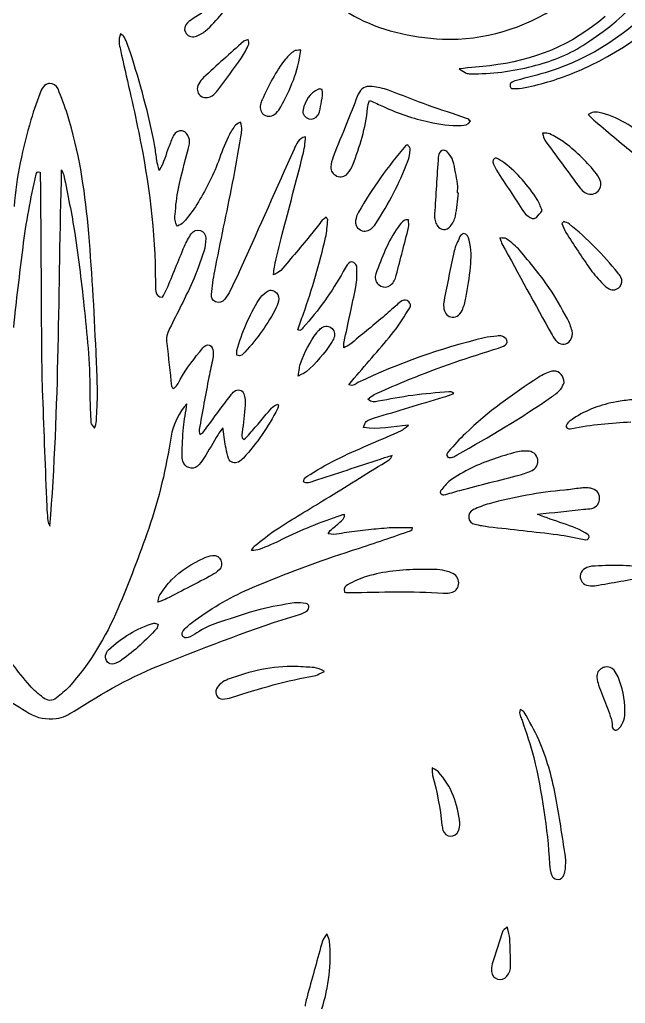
# Model space of a CAD drawing. Extents: x 405 to 699, y 164 to 435.
# Drawn here: x 548.9 to 616.4, y 226.4 to 336.1 of the extents above; entities that cross this region are included whole.
import ezdxf

# ---------------------------------------------------------------- set-up
doc = ezdxf.new("R2010")
doc.units = 0
doc.layers.add('F.Silk', color=7, linetype='CONTINUOUS')

msp = doc.modelspace()

# ---------------------------------------------------------------- linework, layer by layer
at = {"layer": 'F.Silk', "color": 7}
for points in [[(560.12691, 334.550091)], [(580.23633, 332.735098)], [(552.18747, 329.004201)], [(582.21387, 328.378431)], [(587.87109, 328.683291)], [(613.13379, 325.817871)], [(607.20996, 323.455071)], [(592.17627, 322.169001)], [(596.181157, 321.552283)], [(592.256805, 313.810528)], [(609.568358, 313.608291)], [(598.340355, 312.291396)], [(602.441895, 311.783098)], [(576.82323, 305.941266)], [(583.010745, 301.926141)], [(611.988285, 283.908373)], [(570.375, 276.370896)], [(593.46387, 274.825393)], [(615.791018, 275.267871)], [(563.843265, 268.822498)], [(579.66504, 264.000073)], [(614.201662, 263.938453)], [(604.702162, 259.196736)], [(594.881858, 252.685513)], [(603.268103, 234.955026)], [(583.132327, 234.199168)]]:
    msp.add_lwpolyline(points, close=True, dxfattribs=at)
for points in [[(574.343265, 333.903981), (574.343265, 333.904086)], [(601.921875, 320.676463), (601.921875, 320.676313)], [(603.20946, 300.392826), (603.20796, 300.392826)], [(608.47998, 296.943951), (608.47998, 296.944078)], [(604.982115, 288.002608), (604.981935, 288.002593)], [(606.691552, 286.887846), (606.693052, 286.887846)]]:
    msp.add_lwpolyline(points, dxfattribs=at)
for points in [[(610.590817, 330.150741), (621.507052, 334.615333), (627.576645, 342.866698), (629.441895, 354.364611)], [(578.739293, 343.545336), (582.781035, 337.276671), (588.743385, 334.277856), (596.05521, 333.962323)], [(611.689462, 333.235941), (615.8793, 335.902341), (619.369822, 339.286273), (621.921397, 343.568953)], [(572.381835, 339.704908), (571.015635, 338.160553), (569.508877, 337.055526), (567.930172, 336.041338)], [(569.581057, 334.847488), (570.925792, 336.011398), (571.94334, 337.460706), (573.082035, 338.849443)], [(620.19141, 338.309961), (616.804875, 334.578921), (612.747555, 331.859218), (607.927733, 330.330958)], [(596.05521, 333.962323), (600.728543, 333.760566), (605.041703, 335.146161), (608.986853, 337.653733)], [(567.593265, 335.773273), (567.277762, 335.464723), (567.18654, 335.047048), (567.354495, 334.728838)], [(567.930172, 336.041338), (567.809977, 335.964598), (567.695752, 335.873608), (567.593265, 335.773273)], [(614.197275, 336.484971), (610.50057, 333.241708), (606.151065, 331.550203), (601.318365, 330.983016)], [(560.126955, 334.550083), (559.837725, 333.857323), (559.986487, 333.305428), (560.109405, 332.752716)], [(560.564895, 334.138468), (560.50317, 334.278531), (560.328675, 334.366026), (560.12691, 334.550091)], [(567.354495, 334.728838), (567.554655, 334.349998), (568.032277, 334.094938), (568.454587, 334.242508)], [(568.454587, 334.242508), (568.853287, 334.382571), (569.265525, 334.573821), (569.581057, 334.847488)], [(561.205035, 332.525676), (561.029565, 333.077841), (560.80155, 333.612598), (560.564895, 334.138468)], [(573.864255, 333.712191), (572.358525, 332.366368), (570.856425, 331.016481), (569.365725, 329.654571)], [(574.343265, 333.904086), (574.11573, 333.816088), (573.960255, 333.798088), (573.864255, 333.712191)], [(574.428225, 333.373708), (574.484625, 333.493903), (574.381875, 333.689871), (574.343265, 333.903981)], [(560.109405, 332.752716), (560.793577, 329.675796), (561.520335, 326.616298), (562.1514, 323.538853)], [(563.948685, 321.986121), (563.290792, 325.563156), (562.292205, 329.053813), (561.205035, 332.525676)], [(573.606442, 331.854666), (573.934845, 332.323663), (574.18299, 332.853193), (574.428225, 333.373708)], [(578.00244, 326.395251), (579.035422, 328.319533), (579.953535, 330.288156), (580.23633, 332.735098)], [(579.458497, 332.610583), (579.113985, 332.353551), (578.789835, 332.049081), (578.520997, 331.712631)], [(580.23633, 332.735098), (579.878947, 332.685223), (579.611422, 332.724373), (579.458497, 332.610583)], [(606.068857, 330.934671), (608.050552, 331.443921), (609.961582, 332.136433), (611.689462, 333.235941)], [(570.966795, 328.248216), (571.85865, 329.441638), (572.751082, 330.634956), (573.606442, 331.854666)], [(578.520997, 331.712631), (577.426312, 330.341061), (576.648037, 328.780978), (575.91504, 327.197983)], [(601.318365, 330.983016), (600.268755, 330.860136), (599.214607, 330.770248), (597.90528, 330.638773)], [(597.90528, 330.638773), (598.733812, 330.094438), (598.735567, 330.102223), (599.172367, 330.090921)], [(599.172367, 330.090921), (601.513057, 330.034071), (603.804907, 330.352453), (606.068857, 330.934671)], [(607.927733, 330.330958), (606.731093, 329.951038), (605.502052, 329.670928), (604.291995, 329.333398)], [(604.89111, 328.480821), (606.844365, 328.848943), (608.749177, 329.397343), (610.590817, 330.150741)], [(569.365725, 329.654571), (569.156985, 329.463546), (568.98483, 329.216938), (568.844235, 328.969026)], [(603.651855, 329.046291), (603.573053, 328.989441), (603.57171, 328.788111), (603.583005, 328.656643)], [(604.291995, 329.333398), (604.06716, 329.270623), (603.838598, 329.179371), (603.651855, 329.046291)], [(551.280765, 328.239546), (550.867043, 327.155601), (550.439055, 326.071371), (550.123537, 324.956833)], [(551.815433, 328.887013), (551.586833, 328.748563), (551.376765, 328.490691), (551.280765, 328.239546)], [(552.1875, 329.004201), (552.058402, 328.994676), (551.931338, 328.957026), (551.815433, 328.887013)], [(553.145475, 328.396288), (552.978458, 328.802758), (552.574763, 329.032671), (552.18747, 329.004201)], [(554.197238, 325.538376), (553.894583, 326.506416), (553.531298, 327.457761), (553.145475, 328.396288)], [(568.844235, 328.969026), (568.57647, 328.496803), (568.661647, 327.942328), (569.008297, 327.647736)], [(570.351562, 327.643236), (570.581235, 327.811738), (570.796695, 328.020156), (570.966795, 328.248216)], [(582.21387, 328.378438), (581.18841, 327.941638), (580.725803, 327.064558), (580.479495, 326.055193)], [(582.63135, 328.325706), (582.397928, 328.357881), (582.287865, 328.410141), (582.21387, 328.378431)], [(582.32373, 325.835473), (582.468608, 326.631801), (582.708045, 327.419376), (582.63135, 328.325706)], [(587.87109, 328.683268), (587.193728, 328.657693), (586.812593, 328.289196), (586.53369, 327.567058)], [(588.180173, 328.673016), (588.070778, 328.683366), (587.967863, 328.686891), (587.87109, 328.683291)], [(590.005373, 328.243813), (589.41939, 328.453093), (588.797805, 328.615018), (588.180173, 328.673016)], [(594.48633, 326.556313), (592.98543, 327.097753), (591.507878, 327.707203), (590.005373, 328.243813)], [(603.583005, 328.656643), (603.589005, 328.583143), (603.69123, 328.459423), (603.752933, 328.457421)], [(603.752933, 328.457421), (604.132313, 328.446696), (604.522462, 328.411671), (604.89111, 328.480821)], [(569.008297, 327.647736), (569.350117, 327.357658), (569.936235, 327.337483), (570.351562, 327.643236)], [(575.91504, 327.197983), (575.83455, 327.023586), (575.771632, 326.837406), (575.731935, 326.650131)], [(586.53369, 327.567058), (586.151625, 326.575941), (585.759143, 325.588491), (585.364748, 324.602211)], [(587.673338, 326.238448), (587.693738, 326.501383), (587.805855, 326.758108), (587.901855, 327.114418)], [(587.901855, 327.114418), (588.491595, 326.852563), (588.977303, 326.649861), (589.451663, 326.424478)], [(575.731935, 326.650131), (575.627295, 326.159136), (575.79381, 325.719171), (576.147952, 325.500231)], [(577.476562, 325.706773), (577.678875, 325.910151), (577.867222, 326.143581), (578.00244, 326.395251)], [(580.479495, 326.055193), (580.37271, 325.617868), (580.705568, 325.180626), (581.128418, 325.062036)], [(582.12891, 325.453146), (582.208328, 325.571736), (582.299033, 325.700781), (582.32373, 325.835473)], [(586.04736, 319.935223), (586.80183, 321.980241), (587.501633, 324.040498), (587.673338, 326.238448)], [(589.451663, 326.424478), (591.077048, 325.653381), (592.777028, 325.096881), (594.531735, 324.722331)], [(598.737308, 325.106121), (597.322268, 325.596583), (595.89492, 326.048683), (594.48633, 326.556313)], [(613.13379, 325.817893), (612.877958, 325.813393), (612.597338, 325.741063), (612.278318, 325.539568)], [(613.844235, 325.699221), (613.621275, 325.761471), (613.389615, 325.822633), (613.13379, 325.817871)], [(550.123537, 324.956833), (549.227393, 321.786013), (548.474917, 318.587578), (548.238285, 315.281541)], [(556.495575, 313.141408), (556.115655, 317.351631), (555.459878, 321.499326), (554.197238, 325.538376)], [(573.487747, 324.696081), (573.207637, 324.502903), (572.970487, 324.424438), (572.847615, 324.258096)], [(573.540472, 323.039346), (573.619875, 323.538928), (573.74211, 324.055903), (573.487747, 324.696081)], [(576.147952, 325.500231), (576.54504, 325.255003), (577.097182, 325.324716), (577.476562, 325.706773)], [(581.128418, 325.062036), (581.498678, 324.958461), (581.90139, 325.111311), (582.12891, 325.453146)], [(594.531735, 324.722331), (595.713345, 324.469581), (596.90553, 324.242023), (598.127933, 324.326826)], [(598.127933, 324.326826), (598.507853, 324.353076), (598.907775, 324.343551), (599.178225, 324.802896)], [(599.178225, 324.802896), (599.03334, 324.904858), (598.900433, 325.049218), (598.737308, 325.106121)], [(612.278318, 325.539568), (612.634088, 325.204723), (612.862155, 324.968233), (613.113285, 324.757348)], [(613.113285, 324.757348), (614.66301, 323.453383), (616.216778, 322.154383), (617.772953, 320.857933)], [(619.220213, 322.425291), (617.696782, 323.948721), (615.939697, 325.114311), (613.844235, 325.699221)], [(566.991165, 323.721966), (566.552752, 323.792241), (566.228925, 323.564391), (566.044875, 323.204871)], [(567.75435, 322.933881), (567.622882, 323.310576), (567.438165, 323.651661), (566.991165, 323.721966)], [(572.847615, 324.258096), (572.575552, 323.863686), (572.312227, 323.442598), (572.119582, 323.004193)], [(585.364748, 324.602211), (584.861408, 323.344393), (584.339873, 322.093423), (583.851563, 320.830243)], [(562.1514, 323.538853), (563.291145, 318.024118), (564.001695, 312.456201), (564.010282, 306.819126)], [(566.044875, 323.204871), (565.825935, 322.775046), (565.667902, 322.310076), (565.483845, 321.863076)], [(567.666457, 321.653601), (567.780217, 322.083433), (567.912082, 322.495468), (567.75435, 322.933881)], [(572.119582, 323.004193), (571.733752, 322.118788), (571.35678, 321.224046), (571.032667, 320.311806)], [(572.61909, 317.891886), (572.96091, 319.601526), (573.251242, 321.320586), (573.540472, 323.039346)], [(580.746037, 323.048136), (579.913762, 322.872666), (579.730582, 322.232143), (579.484807, 321.679971)], [(580.466257, 321.048621), (580.624012, 321.679671), (580.746045, 322.338208), (580.746037, 323.048136)], [(607.998045, 323.386221), (607.813455, 323.478621), (607.559288, 323.430396), (607.20996, 323.455071)], [(607.20996, 323.455101), (607.316198, 323.107911), (607.330088, 322.856698), (607.454588, 322.686058)], [(607.454588, 322.686058), (608.755328, 320.898073), (610.07043, 319.119651), (611.392088, 317.346703)], [(609.490725, 322.517571), (609.019583, 322.846521), (608.512118, 323.129721), (607.998045, 323.386221)], [(613.045898, 319.157218), (611.991458, 320.413416), (610.84029, 321.575286), (609.490725, 322.517571)], [(564.177202, 320.408488), (564.0897, 320.934898), (564.044737, 321.468831), (563.948685, 321.986121)], [(565.483845, 321.863076), (565.16778, 321.065143), (564.991913, 320.206776), (564.43062, 319.312783)], [(566.570752, 317.286906), (566.886277, 318.759898), (567.289762, 320.206911), (567.666457, 321.653601)], [(579.484807, 321.679971), (577.538527, 317.348998), (575.61, 313.009191), (573.672307, 308.686806)], [(591.95508, 322.084041), (589.948695, 319.785216), (588.214575, 317.290236), (586.666995, 314.664606)], [(592.17627, 322.169001), (592.04262, 322.119576), (591.98298, 322.116276), (591.95508, 322.084041)], [(592.170412, 320.343808), (592.317982, 320.746798), (592.410262, 321.182293), (592.447267, 321.609433)], [(592.447267, 321.609433), (592.462792, 321.789733), (592.269067, 321.988701), (592.17627, 322.169001)], [(596.18115, 321.552306), (595.928933, 321.559806), (595.690845, 321.385821), (595.615725, 321.080623)], [(596.61768, 321.331093), (596.488695, 321.477988), (596.332492, 321.547821), (596.181157, 321.552283)], [(564.43062, 319.312783), (564.31686, 319.786071), (564.229792, 320.092963), (564.177202, 320.408488)], [(571.032667, 320.311806), (570.418792, 318.619881), (569.559405, 317.050408), (568.639117, 315.507118)], [(578.169382, 312.193641), (578.9319, 315.148213), (579.712312, 318.094056), (580.466257, 321.048621)], [(583.851563, 320.830243), (583.714193, 320.474473), (583.603628, 320.088328), (583.586423, 319.711101)], [(588.610838, 313.391661), (590.001202, 315.604101), (591.268912, 317.881836), (592.170412, 320.343808)], [(595.56885, 320.794978), (595.428255, 318.673228), (595.2867, 316.551058), (595.155765, 314.428768)], [(595.615725, 321.080623), (595.59315, 320.987256), (595.57485, 320.890483), (595.56885, 320.794978)], [(597.212407, 320.359903), (597.11904, 320.713528), (596.866133, 321.047758), (596.61768, 321.331093)], [(597.716317, 317.811073), (597.577335, 318.665893), (597.433492, 319.523863), (597.212407, 320.359903)], [(601.801755, 320.619163), (601.723935, 320.516128), (601.6299, 320.350183), (601.6626, 320.251483)], [(601.921875, 320.676313), (601.8708, 320.666338), (601.822155, 320.646313), (601.801755, 320.619163)], [(602.059567, 320.668963), (602.027392, 320.685613), (601.972987, 320.686288), (601.921875, 320.676463)], [(602.929688, 320.159203), (602.662995, 320.361501), (602.357917, 320.514426), (602.059567, 320.668963)], [(550.724055, 318.873336), (550.765905, 319.048761), (550.811768, 319.259136), (551.144468, 319.112106)], [(552.248993, 279.656541), (553.31952, 292.888243), (553.191173, 306.106813), (553.55124, 319.372851)], [(553.55124, 319.372851), (553.638713, 319.157668), (553.76409, 318.949161), (553.80759, 318.725391)], [(583.586423, 319.711101), (583.565498, 319.245861), (583.81527, 318.883573), (584.261715, 318.687178)], [(585.449708, 318.952311), (585.694935, 319.242081), (585.916965, 319.580526), (586.04736, 319.935223)], [(601.6626, 320.251483), (601.768845, 319.933273), (601.894845, 319.610751), (602.075685, 319.330101)], [(602.075685, 319.330101), (603.06894, 317.785738), (604.07721, 316.251178), (605.090333, 314.720233)], [(606.603518, 316.084003), (605.590935, 317.629438), (604.413405, 319.037151), (602.929688, 320.159203)], [(549.24456, 310.733203), (549.5853, 313.473133), (550.08924, 316.185996), (550.724055, 318.873336)], [(551.144468, 319.112106), (551.161643, 318.317391), (551.190743, 317.496553), (551.195768, 316.676076)], [(553.80759, 318.725391), (554.222385, 316.587538), (554.690258, 314.458243), (555.011685, 312.306441)], [(584.261715, 318.687178), (584.6556, 318.513853), (585.139545, 318.585816), (585.449708, 318.952311)], [(613.633298, 318.175776), (613.48842, 318.525103), (613.28844, 318.868521), (613.045898, 319.157218)], [(613.271483, 316.879386), (613.646025, 317.174526), (613.827023, 317.709463), (613.633298, 318.175776)], [(566.210407, 314.411413), (566.297902, 315.375703), (566.368987, 316.348903), (566.570752, 317.286906)], [(570.629827, 308.073036), (571.278592, 311.343126), (571.970325, 314.612676), (572.61909, 317.891886)], [(597.725092, 316.797403), (597.725092, 317.135458), (597.770017, 317.481591), (597.716317, 317.811073)], [(611.392088, 317.346703), (611.53269, 317.157808), (611.72304, 316.994391), (611.919435, 316.861836)], [(551.195768, 316.676076), (551.233868, 310.815231), (551.262893, 304.954393), (551.304173, 299.093556)], [(597.4746, 314.210511), (597.64686, 315.057276), (597.715087, 315.926053), (597.826163, 316.785703)], [(597.826163, 316.785703), (597.792337, 316.788703), (597.758888, 316.793428), (597.725092, 316.797403)], [(607.157228, 314.846211), (606.955995, 315.306081), (606.834255, 315.730918), (606.603518, 316.084003)], [(611.919435, 316.861836), (612.336383, 316.579041), (612.916253, 316.600386), (613.271483, 316.879386)], [(568.639117, 315.507118), (568.217872, 314.805778), (567.67545, 314.175808), (567.15816, 313.544226)], [(606.518558, 314.072773), (606.763785, 314.263266), (606.928095, 314.559666), (607.157228, 314.846211)], [(566.491657, 313.088661), (566.141257, 313.535653), (566.166405, 313.981596), (566.210407, 314.411413)], [(582.631297, 313.744911), (582.236895, 313.262503), (581.86881, 312.755158), (581.46528, 312.272743)], [(583.053172, 314.087683), (582.912577, 313.973923), (582.745597, 313.885506), (582.631297, 313.744911)], [(583.000432, 311.817178), (583.157662, 312.465936), (583.174777, 313.148961), (583.245067, 313.824013)], [(583.245067, 313.824013), (583.245067, 313.885738), (583.14921, 313.956216), (583.053172, 314.087683)], [(586.352048, 313.713928), (586.293548, 313.312003), (586.44423, 312.951156), (586.803225, 312.713436)], [(586.666995, 314.664606), (586.500645, 314.381818), (586.399748, 314.040186), (586.352048, 313.713928)], [(591.76758, 313.731426), (591.51591, 313.510348), (591.27135, 313.268136), (591.07764, 312.996081)], [(592.256835, 313.810528), (592.035758, 313.779403), (591.855075, 313.809028), (591.76758, 313.731426)], [(592.24803, 312.955063), (592.311705, 313.212628), (592.256805, 313.499833), (592.256805, 313.810528)], [(595.155765, 314.428768), (595.140765, 314.190523), (595.161765, 313.942566), (595.211415, 313.708063)], [(595.211415, 313.708063), (595.25004, 313.524546), (595.335442, 313.341021), (595.43847, 313.182186)], [(596.907705, 313.063536), (597.168495, 313.391946), (597.391403, 313.803756), (597.4746, 314.210511)], [(605.090333, 314.720233), (605.22126, 314.522226), (605.394563, 314.339098), (605.583983, 314.195818)], [(605.583983, 314.195818), (605.862488, 313.985983), (606.208935, 313.831836), (606.518558, 314.072773)], [(557.392058, 299.080371), (557.1801, 303.771936), (556.917345, 308.461108), (556.495575, 313.141408)], [(567.15816, 313.544226), (566.99181, 313.343001), (566.719717, 313.237836), (566.491657, 313.088661)], [(568.016625, 312.246373), (568.244685, 312.579598), (568.604872, 312.745513), (569.03469, 312.614046)], [(569.03469, 312.614046), (569.394217, 312.508866), (569.638335, 312.176413), (569.620627, 311.711698)], [(586.803225, 312.713436), (587.15202, 312.482736), (587.677965, 312.482106), (588.027832, 312.757386)], [(588.027832, 312.757386), (588.251062, 312.933396), (588.460057, 313.151263), (588.610838, 313.391661)], [(591.07764, 312.996081), (589.943235, 311.402346), (589.261883, 309.590908), (588.609375, 307.768048)], [(590.888655, 307.621566), (591.344235, 309.398818), (591.808553, 311.173521), (592.24803, 312.955063)], [(595.43847, 313.182186), (595.797998, 312.627328), (596.497208, 312.547318), (596.907705, 313.063536)], [(609.568358, 313.608291), (609.497558, 313.534266), (609.426255, 313.459738), (609.355958, 313.385638)], [(609.355958, 313.385638), (609.50406, 313.044898), (609.608978, 312.675973), (609.80859, 312.369036)], [(610.18506, 313.338763), (610.016025, 313.474521), (609.775493, 313.520293), (609.568358, 313.608291)], [(615.602048, 307.904188), (613.967543, 309.885883), (612.189825, 311.727861), (610.18506, 313.338763)], [(555.011685, 312.306441), (555.440438, 309.433971), (555.804398, 306.550048), (556.10007, 303.660936)], [(567.254902, 310.851838), (567.456667, 311.334246), (567.718807, 311.807961), (568.016625, 312.246373)], [(569.620627, 311.711698), (569.602927, 311.229291), (569.568877, 310.738131), (569.411152, 310.282018)], [(577.284615, 308.519818), (577.565265, 309.747576), (577.862437, 310.975003), (578.169382, 312.193641)], [(581.46528, 312.272743), (580.32606, 310.887756), (579.177225, 309.520161), (578.011177, 308.160928)], [(580.51899, 303.312298), (581.518147, 306.099988), (582.307672, 308.941491), (583.000432, 311.817178)], [(597.993165, 311.941303), (597.752753, 311.415958), (597.475665, 310.889901), (597.3501, 310.332898)], [(598.340333, 312.291396), (598.245885, 312.200706), (598.063965, 312.095841), (597.993165, 311.941303)], [(599.012715, 311.548723), (598.921485, 311.876053), (598.839398, 312.209301), (598.340355, 312.291396)], [(599.159205, 308.520891), (599.263845, 309.530788), (599.29122, 310.550631), (599.012715, 311.548723)], [(603.172852, 311.696668), (603.030112, 311.807173), (602.759565, 311.752018), (602.441895, 311.783098)], [(602.441895, 311.783098), (602.551365, 311.472936), (602.589735, 311.286373), (602.677733, 311.125386)], [(604.690433, 310.360731), (604.26222, 310.872651), (603.705165, 311.284011), (603.172852, 311.696668)], [(609.80859, 312.369036), (610.702043, 310.991023), (611.602103, 309.616078), (612.54492, 308.271868)], [(548.20599, 301.788868), (548.508098, 304.774558), (548.8743, 307.754488), (549.24456, 310.733203)], [(565.255395, 306.020781), (565.93044, 307.625241), (566.571262, 309.247911), (567.254902, 310.851838)], [(602.677733, 311.125386), (604.534935, 307.736706), (606.394567, 304.348401), (608.264648, 300.966688)], [(569.411152, 310.282018), (569.034457, 309.133678), (568.648582, 307.985188), (568.14846, 306.889438)], [(597.3501, 310.332898), (596.935837, 308.494483), (596.578027, 306.643873), (596.210452, 304.795791)], [(607.913085, 306.265033), (606.913913, 307.684363), (605.80497, 309.028333), (604.690433, 310.360731)], [(573.672307, 308.686806), (573.26019, 307.757398), (572.821777, 306.836338), (572.365672, 305.924113)], [(577.205512, 307.652631), (577.240387, 308.055621), (577.231987, 308.300878), (577.284615, 308.519818)], [(585.40278, 308.774698), (585.22785, 308.547178), (585.096052, 308.274321), (584.956005, 308.029093)], [(586.148385, 309.054486), (585.850035, 309.220836), (585.586837, 309.002736), (585.40278, 308.774698)], [(586.498485, 308.484658), (586.498485, 308.677836), (586.323862, 308.949313), (586.148385, 309.054486)], [(586.36665, 306.319618), (586.497577, 307.020973), (586.498485, 307.757008), (586.498485, 308.484658)], [(598.65969, 305.077041), (598.85877, 306.220026), (599.039543, 307.367721), (599.159205, 308.520891)], [(612.54492, 308.271868), (612.959183, 307.681596), (613.470968, 307.158231), (613.961423, 306.625386)], [(570.287055, 305.486121), (570.374557, 306.345231), (570.463477, 307.213926), (570.629827, 308.073036)], [(578.011177, 308.160928), (577.844827, 307.968291), (577.565047, 307.871571), (577.205512, 307.652631)], [(584.956005, 308.029093), (583.702485, 305.775876), (582.228345, 303.681426), (580.483837, 301.778601)], [(588.546375, 307.485336), (588.497025, 307.057116), (588.73752, 306.622986), (589.14696, 306.417463)], [(588.609375, 307.768048), (588.5772, 307.677898), (588.5577, 307.580833), (588.546375, 307.485336)], [(590.2368, 306.525861), (590.61618, 306.796851), (590.77866, 307.192273), (590.888655, 307.621566)], [(615.92139, 307.422261), (615.83178, 307.591828), (615.724403, 307.756618), (615.602048, 307.904188)], [(615.81738, 306.345598), (616.08783, 306.661656), (616.13013, 307.026778), (615.92139, 307.422261)], [(564.010282, 306.819126), (564.019282, 306.477306), (564.010417, 306.135223), (564.063007, 305.802523)], [(564.817402, 305.179963), (564.948877, 305.434311), (565.132515, 305.713843), (565.255395, 306.020781)], [(568.14846, 306.889438), (567.35106, 305.127216), (566.466195, 303.400468), (565.589377, 301.673128)], [(585.07026, 300.208288), (585.499537, 302.250621), (585.96312, 304.276753), (586.36665, 306.319618)], [(589.14696, 306.417463), (589.529018, 306.226431), (589.891223, 306.279553), (590.2368, 306.525861)], [(609.968265, 302.769913), (609.311452, 303.951531), (608.689028, 305.163898), (607.913085, 306.265033)], [(613.961423, 306.625386), (614.154068, 306.415566), (614.389193, 306.229153), (614.638185, 306.090711)], [(614.638185, 306.090711), (615.02508, 305.876061), (615.526005, 306.005383), (615.81738, 306.345598)], [(564.063007, 305.802523), (564.115582, 305.442996), (564.317827, 305.179963), (564.817402, 305.179963)], [(570.70893, 304.654093), (570.323115, 304.794681), (570.25164, 305.135713), (570.287055, 305.486121)], [(571.751902, 304.942663), (571.488427, 304.600843), (571.103872, 304.505451), (570.70893, 304.654093)], [(572.365672, 305.924113), (572.199322, 305.582293), (571.98855, 305.249608), (571.751902, 304.942663)], [(573.102525, 299.235208), (573.663285, 301.242666), (574.478168, 303.153853), (575.582505, 304.924663)], [(575.582505, 304.924663), (575.784278, 305.240188), (576.073703, 305.512716), (576.372053, 305.749371)], [(576.372053, 305.749371), (576.507818, 305.863393), (576.66204, 305.928051), (576.82323, 305.941266)], [(576.823245, 305.941266), (576.984428, 305.954466), (577.153208, 305.916291), (577.319828, 305.819683)], [(577.319828, 305.819683), (577.652528, 305.635618), (577.801485, 305.327796), (577.766603, 304.977396)], [(577.766603, 304.977396), (577.731203, 304.644156), (577.651583, 304.302756), (577.502933, 304.013526)], [(592.293412, 304.662883), (592.056772, 304.908111), (591.776842, 304.908501), (591.505327, 304.750776)], [(598.223168, 303.701556), (598.421175, 304.137283), (598.577588, 304.606986), (598.65969, 305.077041)], [(577.502933, 304.013526), (576.564413, 302.198721), (575.38161, 300.558718), (573.99609, 299.059423)], [(590.9355, 304.302531), (590.426805, 303.855538), (589.926427, 303.392031), (589.409137, 302.962198)], [(590.627887, 301.340616), (591.294352, 302.164318), (591.820222, 303.102058), (592.390095, 304.005163)], [(591.505327, 304.750776), (591.294975, 304.627896), (591.119565, 304.460301), (590.9355, 304.302531)], [(592.390095, 304.005163), (592.53015, 304.224636), (592.486612, 304.469698), (592.293412, 304.662883)], [(596.210452, 304.795791), (596.163727, 304.562376), (596.158553, 304.313338), (596.176778, 304.075086)], [(596.176778, 304.075086), (596.222377, 303.469251), (596.49216, 303.105538), (596.959005, 302.973523)], [(556.10007, 303.660936), (556.425255, 300.483673), (556.74507, 297.301986), (556.71237, 294.098436)], [(579.89643, 301.550091), (580.106782, 302.137671), (580.317217, 302.724718), (580.51899, 303.312298)], [(589.409137, 302.962198), (588.181912, 301.936206), (586.95354, 300.919206), (585.717727, 299.910928)], [(596.959005, 302.973523), (597.43338, 302.839378), (597.950565, 303.102163), (598.223168, 303.701556)], [(610.5, 301.428118), (610.36263, 301.887988), (610.200615, 302.352433), (609.968265, 302.769913)], [(565.589377, 301.673128), (565.317315, 301.138671), (565.19463, 300.621478), (565.272975, 300.007603)], [(580.483837, 301.778601), (580.351822, 301.638553), (580.246845, 301.322556), (579.89643, 301.550091)], [(582.019043, 301.217158), (582.132803, 301.374913), (582.263708, 301.523473), (582.404295, 301.646353)], [(582.404295, 301.646353), (582.58836, 301.808683), (582.801465, 301.901991), (583.010745, 301.926141)], [(583.010745, 301.926141), (583.220018, 301.950291), (583.426043, 301.905291), (583.596683, 301.786978)], [(583.596683, 301.786978), (583.956743, 301.541211), (584.096093, 301.075491), (583.929203, 300.637078)], [(580.204103, 297.787956), (580.61622, 299.042016), (581.265112, 300.156276), (582.019043, 301.217158)], [(583.929203, 300.637078), (583.859378, 300.453021), (583.78095, 300.278286), (583.675785, 300.119991)], [(586.192335, 296.149206), (587.673907, 297.876546), (589.189777, 299.577853), (590.627887, 301.340616)], [(600.675247, 300.630163), (595.809277, 299.472703), (591.12777, 297.806331), (586.612747, 295.649698)], [(602.112262, 300.839638), (601.629847, 300.787063), (601.148535, 300.743916), (600.675247, 300.630163)], [(602.682082, 300.813238), (602.524312, 300.883513), (602.30544, 300.865888), (602.112262, 300.839638)], [(603.20796, 300.392826), (603.138135, 300.576876), (602.892435, 300.725766), (602.682082, 300.813238)], [(608.264648, 300.966688), (608.425628, 300.676393), (608.634945, 300.396658), (608.876955, 300.171283)], [(610.272952, 300.330951), (610.521367, 300.660426), (610.61484, 301.043368), (610.5, 301.428118)], [(565.272975, 300.007603), (565.48386, 298.420311), (565.631842, 296.833611), (565.816432, 295.246858)], [(566.762715, 295.983673), (567.498945, 297.237186), (568.36749, 298.401951), (569.296897, 299.515416)], [(569.296897, 299.515416), (569.49813, 299.752056), (569.72643, 299.945586), (570.042502, 299.831818)], [(570.042502, 299.831818), (570.34032, 299.708938), (570.445537, 299.428311), (570.454125, 299.121373)], [(583.675785, 300.119991), (582.868725, 298.919061), (581.94, 297.814408), (580.844235, 296.859246)], [(585.017535, 299.515423), (585.043335, 299.839528), (585.03486, 300.032818), (585.07026, 300.208288)], [(585.717727, 299.910928), (585.542257, 299.770866), (585.323932, 299.690893), (585.017535, 299.515423)], [(601.735822, 299.323491), (602.103937, 299.437251), (602.480587, 299.542183), (602.831527, 299.699953)], [(602.831527, 299.699953), (603.111637, 299.822833), (603.332347, 300.085881), (603.20946, 300.392826)], [(608.876955, 300.171283), (609.30195, 299.775268), (609.921473, 299.865711), (610.272952, 300.330951)], [(551.304173, 299.093556), (551.314373, 297.689256), (551.342198, 296.283891), (551.392058, 294.880663)], [(557.468235, 292.112106), (557.636183, 294.436701), (557.497785, 296.760606), (557.392058, 299.080371)], [(570.427725, 298.393341), (570.287677, 297.682873), (570.112417, 296.973928), (569.98095, 296.263461)], [(570.454125, 299.121373), (570.454125, 298.875598), (570.47175, 298.629981), (570.427725, 298.393341)], [(573.09375, 298.700541), (573.09375, 298.866891), (573.050025, 299.059738), (573.102525, 299.235208)], [(573.99609, 299.059423), (573.785745, 298.822783), (573.55845, 298.533651), (573.09375, 298.700541)], [(591.749985, 295.772706), (595.020075, 297.131398), (598.360012, 298.279776), (601.735822, 299.323491)], [(579.940433, 296.359738), (580.0719, 297.061071), (580.089803, 297.446151), (580.204103, 297.787956)], [(569.98095, 296.263461), (569.603707, 294.317181), (569.244975, 292.362081), (568.894035, 290.415801)], [(580.844235, 296.859246), (580.67736, 296.718643), (580.449143, 296.640373), (579.940433, 296.359738)], [(585.603472, 295.394818), (585.80523, 295.657753), (585.99057, 295.912558), (586.192335, 296.149206)], [(606.777833, 296.251183), (603.88122, 294.389158), (601.103813, 292.365621), (598.601078, 289.988976)], [(608.220705, 296.908903), (607.716285, 296.772598), (607.219463, 296.535058), (606.777833, 296.251183)], [(608.47998, 296.944078), (608.394128, 296.944581), (608.30757, 296.932378), (608.220705, 296.908903)], [(609.599123, 295.644636), (609.621173, 296.376171), (609.080955, 296.940433), (608.47998, 296.943951)], [(565.816432, 295.246858), (565.825432, 295.167958), (565.91337, 295.105941), (565.99221, 295.000768)], [(565.99221, 295.000768), (566.430622, 295.184826), (566.55237, 295.624146), (566.762715, 295.983673)], [(586.612747, 295.649698), (586.323517, 295.509111), (586.07676, 295.201633), (585.603472, 295.394818)], [(588.427717, 294.316656), (589.532602, 294.816771), (590.636527, 295.307466), (591.749985, 295.772706)], [(609.199215, 294.890241), (609.411705, 295.131711), (609.51162, 295.471843), (609.599123, 295.644636)], [(551.392058, 294.880663), (551.53695, 290.814786), (551.694113, 286.749186), (551.853488, 282.684373)], [(556.71237, 294.098436), (556.70217, 293.131468), (556.75602, 292.161943), (556.819305, 291.196581)], [(569.288055, 290.056918), (570.331222, 291.451026), (571.375267, 292.853728), (572.418427, 294.247836)], [(572.418427, 294.247836), (572.532727, 294.396478), (572.654302, 294.554151), (572.79489, 294.677031)], [(572.79489, 294.677031), (573.145305, 294.975396), (573.750337, 294.851773), (573.881805, 294.413361)], [(573.881805, 294.413361), (573.995565, 294.010363), (574.057312, 293.553801), (574.02243, 293.133088)], [(587.708482, 293.817141), (587.989132, 294.018913), (588.19107, 294.211476), (588.427717, 294.316656)], [(588.462877, 291.720951), (591.014445, 292.492588), (593.565442, 293.254971), (596.107897, 294.026616)], [(592.713855, 294.228763), (591.416332, 294.053293), (590.137057, 293.781396), (588.84813, 293.571043)], [(596.75682, 294.633058), (595.406707, 294.510178), (594.055372, 294.412821), (592.713855, 294.228763)], [(596.107897, 294.026616), (596.511427, 294.140383), (596.905867, 294.299646), (597.300277, 294.439701)], [(597.300277, 294.439701), (597.099045, 294.615171), (596.93229, 294.650226), (596.75682, 294.633058)], [(597.687015, 287.599716), (601.289273, 289.593756), (604.807958, 291.725518), (608.208983, 294.047953)], [(608.208983, 294.047953), (608.565825, 294.291576), (608.915888, 294.568273), (609.199215, 294.890241)], [(567.53463, 293.300083), (566.71899, 292.475848), (565.947682, 290.801158), (565.763632, 289.661406)], [(567.149377, 290.644318), (567.228277, 291.503428), (567.394042, 292.353508), (567.53463, 293.300083)], [(574.02243, 293.133088), (573.952155, 292.115676), (573.804082, 291.117733), (573.70749, 290.100861)], [(576.380827, 292.116486), (577.10847, 292.993311), (577.1088, 293.002326), (577.67868, 293.256133)], [(577.731405, 293.124298), (577.70508, 292.984251), (577.696455, 292.835031), (577.63473, 292.712676)], [(577.67868, 293.256133), (577.69638, 293.212633), (577.74048, 293.168271), (577.731405, 293.124298)], [(588.84813, 293.571043), (588.497722, 293.509318), (588.103432, 293.387323), (587.708482, 293.817141)], [(615.448245, 293.514681), (613.73163, 293.187351), (612.098438, 292.630401), (610.642088, 291.638211)], [(617.16504, 293.738796), (616.59033, 293.687271), (616.01436, 293.622538), (615.448245, 293.514681)], [(557.208953, 290.554978), (557.488043, 291.154371), (557.434433, 291.640431), (557.468235, 292.112106)], [(577.63473, 292.712676), (576.61785, 290.713281), (575.329822, 288.907461), (573.830527, 287.232696)], [(575.153287, 290.678008), (575.573992, 291.151303), (575.977837, 291.634618), (576.380827, 292.116486)], [(556.819305, 291.196581), (556.83108, 291.011983), (557.028653, 290.840458), (557.208953, 290.554978)], [(573.881805, 289.320103), (574.389975, 289.696798), (574.749757, 290.213308), (575.153287, 290.678008)], [(587.235337, 290.642826), (587.366805, 290.940643), (587.39265, 291.221526), (587.532697, 291.318118)], [(592.258282, 290.888916), (590.425777, 290.757448), (588.910095, 290.370763), (587.235337, 290.642826)], [(587.532697, 291.318118), (587.80476, 291.510771), (588.147345, 291.615771), (588.462877, 291.720951)], [(591.461407, 290.319096), (591.663172, 290.406591), (591.828465, 290.573391), (592.258282, 290.888916)], [(610.642088, 291.638211), (610.300268, 291.405321), (609.904148, 291.194196), (609.81885, 290.746123)], [(609.81885, 290.746123), (609.987878, 290.434401), (610.236885, 290.473566), (610.469235, 290.523463)], [(610.469235, 290.523463), (612.643035, 290.989243), (614.850458, 291.150628), (617.063963, 291.267606)], [(565.763632, 289.661406), (565.210927, 286.163248), (564.439252, 282.717463), (563.26461, 279.367948)], [(566.982382, 287.601838), (567.026407, 288.618711), (567.052807, 289.636026), (567.149377, 290.644318)], [(568.894035, 290.415801), (568.86771, 290.258046), (568.929735, 290.082906), (568.955535, 289.881133)], [(568.955535, 289.881133), (569.1396, 289.977733), (569.235465, 289.995748), (569.288055, 290.056918)], [(570.997522, 289.854771), (570.471097, 288.977946), (569.96313, 288.100401), (569.428672, 287.232696)], [(571.54098, 290.607696), (571.26033, 290.221881), (571.111282, 290.047948), (570.997522, 289.854771)], [(571.716757, 289.302523), (571.664182, 289.662051), (571.620345, 290.011528), (571.54098, 290.607696)], [(573.70749, 290.100861), (573.681165, 289.855093), (573.504562, 289.548148), (573.881805, 289.320103)], [(588.137677, 288.854248), (589.251142, 289.336663), (590.35707, 289.819513), (591.461407, 290.319096)], [(598.601078, 289.988976), (597.935678, 289.357386), (597.333848, 288.656848), (596.717288, 287.974821)], [(571.901332, 288.302031), (571.831057, 288.635263), (571.76934, 288.969283), (571.716757, 289.302523)], [(581.273422, 285.400146), (583.430055, 286.811961), (585.77928, 287.846503), (588.137677, 288.854248)], [(567.079065, 286.882603), (567.00924, 287.110663), (566.973802, 287.365191), (566.982382, 287.601838)], [(572.181112, 287.179963), (572.049645, 287.539491), (571.98021, 287.925336), (571.901332, 288.302031)], [(590.41698, 287.521236), (589.891095, 287.354886), (589.480177, 287.232088), (589.076648, 287.092033)], [(589.690417, 286.794673), (589.944765, 286.952436), (590.267798, 287.065656), (590.41698, 287.521236)], [(596.717288, 287.974821), (596.557988, 287.798271), (596.395155, 287.545873), (596.648438, 287.347866)], [(597.168458, 287.343366), (597.35145, 287.391666), (597.51798, 287.505816), (597.687015, 287.599716)], [(604.275878, 287.894196), (602.557658, 287.422513), (600.845775, 286.914343), (599.245605, 286.115871)], [(604.981935, 288.002593), (604.740525, 287.989918), (604.502063, 287.956168), (604.275878, 287.894196)], [(605.704282, 287.989408), (605.468175, 288.007708), (605.223517, 288.015283), (604.982115, 288.002608)], [(606.693052, 286.887846), (606.683902, 287.433043), (606.26289, 287.946508), (605.704282, 287.989408)], [(568.700647, 286.339146), (568.122172, 285.874446), (567.280822, 286.172668), (567.079065, 286.882603)], [(569.428672, 287.232696), (569.21832, 286.917178), (568.998997, 286.575786), (568.700647, 286.339146)], [(573.268027, 286.794711), (572.85591, 286.566651), (572.347995, 286.741536), (572.181112, 287.179963)], [(573.830527, 287.232696), (573.681352, 287.057226), (573.47838, 286.909003), (573.268027, 286.794711)], [(589.076648, 287.092033), (586.595362, 286.276386), (584.11359, 285.461398), (581.632312, 284.645743)], [(583.01805, 282.674068), (585.24498, 284.050468), (587.472075, 285.418266), (589.690417, 286.794673)], [(596.648438, 287.347866), (596.758448, 287.261668), (597.001575, 287.299941), (597.168458, 287.343366)], [(606.038227, 285.863916), (606.456248, 286.064068), (606.65985, 286.449433), (606.691552, 286.887846)], [(580.527817, 284.593018), (580.545517, 285.084021), (580.966485, 285.207501), (581.273422, 285.400146)], [(599.245605, 286.115871), (598.428885, 285.708583), (597.628298, 285.250641), (596.88135, 284.730133)], [(597.97719, 283.634428), (600.213773, 284.216646), (602.454668, 284.780143), (604.689105, 285.368803)], [(604.689105, 285.368803), (605.150588, 285.490611), (605.60787, 285.657861), (606.038227, 285.863916)], [(581.632312, 284.645743), (581.272777, 284.531983), (580.91364, 284.338671), (580.527817, 284.593018)], [(596.88135, 284.730133), (596.46279, 284.438211), (596.162333, 283.975063), (595.82373, 283.575831)], [(595.82373, 283.575831), (595.778205, 283.522731), (595.782405, 283.357896), (595.82973, 283.310698)], [(595.82973, 283.310698), (595.920413, 283.220008), (596.077373, 283.101928), (596.173973, 283.126123)], [(596.173973, 283.126123), (596.779808, 283.276378), (597.372975, 283.477198), (597.97719, 283.634428)], [(609.678225, 283.665193), (606.82185, 283.434996), (604.021155, 282.892866), (601.259768, 282.143226)], [(611.408205, 283.880526), (610.82973, 283.830651), (610.256685, 283.712398), (609.678225, 283.665193)], [(611.988285, 283.908351), (611.794163, 283.908126), (611.59977, 283.897176), (611.408205, 283.880526)], [(612.565433, 283.870273), (612.376013, 283.897798), (612.1824, 283.908598), (611.988285, 283.908373)], [(613.574708, 282.800938), (613.550033, 283.333251), (613.158383, 283.784976), (612.565433, 283.870273)], [(551.853488, 282.684373), (551.886188, 281.862283), (551.936363, 281.039908), (552.00876, 280.220503)], [(577.458967, 279.246336), (579.290948, 280.420971), (581.158703, 281.534308), (583.01805, 282.674068)], [(601.259768, 282.143226), (600.655545, 281.979021), (600.064793, 281.748651), (599.491703, 281.494296)], [(612.684083, 281.630526), (613.255575, 281.779168), (613.599908, 282.255741), (613.574708, 282.800938)], [(584.683575, 280.841548), (582.448072, 280.052728), (580.229647, 279.227548), (578.107898, 278.140378)], [(584.351062, 279.876216), (584.631172, 280.191748), (585.165157, 280.333468), (585.103988, 280.938231)], [(585.103988, 280.938231), (584.954813, 280.903356), (584.815575, 280.894131), (584.683575, 280.841548)], [(599.491703, 281.494296), (599.08602, 281.315068), (598.904903, 280.908801), (598.979003, 280.540686)], [(606.628418, 280.981603), (608.35962, 281.161798), (610.09155, 281.342323), (611.822753, 281.523591)], [(612.27246, 278.706703), (610.546035, 279.830293), (608.514285, 280.142278), (606.628418, 280.981603)], [(611.822753, 281.523591), (612.110918, 281.553591), (612.406125, 281.558166), (612.684083, 281.630526)], [(552.00876, 280.220503), (552.025935, 280.026786), (552.165293, 279.844888), (552.248993, 279.656541)], [(583.29051, 278.806881), (583.562032, 279.341878), (584.034997, 279.534396), (584.351062, 279.876216)], [(598.979003, 280.540686), (599.053028, 280.174183), (599.285445, 279.929871), (599.645505, 279.853671)], [(599.645505, 279.853671), (600.16602, 279.743661), (600.690728, 279.644376), (601.21875, 279.582673)], [(563.26461, 279.367948), (562.203727, 276.360793), (561.081607, 273.371998), (559.828087, 270.426546)], [(575.13573, 277.491448), (575.89878, 278.087631), (576.643327, 278.719926), (577.458967, 279.246336)], [(585.622545, 278.973868), (584.885775, 278.921293), (584.1582, 278.561106), (583.29051, 278.806881)], [(588.076155, 279.263908), (587.261047, 279.175911), (586.446232, 279.044173), (585.622545, 278.973868)], [(586.016587, 276.949446), (588.085747, 277.606783), (590.13672, 278.334028), (592.19676, 279.035383)], [(590.392072, 279.455803), (589.620427, 279.420403), (588.8478, 279.342793), (588.076155, 279.263908)], [(592.705065, 279.464578), (591.93342, 279.464578), (591.163717, 279.491053), (590.392072, 279.455803)], [(592.19676, 279.035383), (592.407652, 279.105658), (592.67877, 279.149046), (592.705065, 279.464578)], [(601.21875, 279.582673), (603.7671, 279.287008), (606.319568, 279.026368), (608.865233, 278.708166)], [(608.865233, 278.708166), (609.870308, 278.582593), (610.85982, 278.337576), (611.857913, 278.152986)], [(612.407228, 278.460606), (612.362678, 278.545926), (612.340553, 278.662198), (612.27246, 278.706703)], [(574.732898, 276.914301), (574.934122, 277.212118), (575.004255, 277.395403), (575.13573, 277.491448)], [(578.107898, 278.140378), (577.292258, 277.719673), (576.433035, 277.386291), (575.582505, 277.035883)], [(611.857913, 278.152986), (612.11817, 278.104161), (612.33693, 278.158236), (612.407228, 278.460606)], [(570.375, 276.370896), (570.813413, 276.432096), (571.191285, 276.204216), (571.322752, 275.853808)], [(575.582505, 277.035883), (575.381272, 276.947886), (575.135895, 276.966883), (574.732898, 276.914301)], [(574.855942, 272.811261), (578.520982, 274.345416), (582.2292, 275.739396), (586.016587, 276.949446)], [(565.825192, 273.669726), (566.859772, 274.713433), (568.113285, 275.458596), (569.41992, 276.089646)], [(569.41992, 276.089646), (569.717745, 276.238828), (570.050887, 276.326893), (570.375, 276.370896)], [(571.322752, 275.853808), (571.480515, 275.459406), (571.419173, 275.072563), (571.129395, 274.774213)], [(571.129395, 274.774213), (570.892755, 274.546161), (570.602708, 274.346038), (570.313478, 274.188283)], [(593.46387, 274.825423), (591.474128, 274.795123), (589.501133, 274.596531), (587.569335, 274.031481)], [(595.458983, 274.807843), (594.79332, 274.827718), (594.127118, 274.835518), (593.46387, 274.825393)], [(596.597168, 274.607158), (596.226908, 274.709668), (595.840515, 274.796541), (595.458983, 274.807843)], [(597.373538, 274.243873), (597.140108, 274.404328), (596.869755, 274.531461), (596.597168, 274.607158)], [(597.80127, 272.960676), (597.950978, 273.432351), (597.79152, 273.956256), (597.373538, 274.243873)], [(612.395505, 275.116993), (611.71026, 274.933468), (611.337728, 274.464058), (611.415525, 273.885058)], [(612.68115, 275.166793), (612.58563, 275.160043), (612.48831, 275.142193), (612.395505, 275.116993)], [(615.791018, 275.267871), (614.757105, 275.291946), (613.719225, 275.236596), (612.68115, 275.166793)], [(618.87891, 274.889938), (617.855325, 275.139193), (616.824923, 275.243788), (615.791018, 275.267871)], [(564.492188, 271.969041), (564.912885, 272.556088), (565.325077, 273.161556), (565.825192, 273.669726)], [(570.313478, 274.188283), (569.506957, 273.740751), (568.692555, 273.319918), (567.87744, 272.899213)], [(585.461423, 273.105703), (585.229073, 272.988718), (584.964203, 272.787643), (585.106935, 272.269273)], [(587.569335, 274.031481), (586.837943, 273.817911), (586.147215, 273.449668), (585.461423, 273.105703)], [(611.415525, 273.885058), (611.485275, 273.370986), (611.919893, 273.013911), (612.565433, 272.987106)], [(613.428225, 273.063283), (615.329963, 273.392218), (617.231415, 273.725616), (619.129395, 274.075483)], [(567.87744, 272.899213), (567.01833, 272.452221), (566.16702, 272.004621), (565.299315, 271.566208)], [(568.438462, 269.146221), (570.428205, 270.619213), (572.567842, 271.846438), (574.855942, 272.811261)], [(585.106935, 272.269273), (585.31782, 272.255848), (585.50691, 272.230123), (585.695798, 272.234098)], [(585.695798, 272.234098), (589.170337, 272.312458), (592.646168, 272.400793), (596.119627, 272.187223)], [(596.119627, 272.187223), (596.35896, 272.172748), (596.602613, 272.175448), (596.840333, 272.203348)], [(596.840333, 272.203348), (597.30879, 272.258623), (597.65316, 272.495436), (597.80127, 272.960676)], [(612.565433, 272.987106), (612.851438, 272.975931), (613.143825, 273.013881), (613.428225, 273.063283)], [(564.273923, 271.153123), (564.396803, 271.617831), (564.387015, 271.828993), (564.492188, 271.969041)], [(565.299315, 271.566208), (565.053555, 271.443861), (564.791213, 271.354896), (564.273923, 271.153123)], [(579.537585, 271.084236), (578.24865, 270.882471), (576.95886, 270.680331), (575.69676, 270.356211)], [(580.835437, 271.031511), (580.405612, 271.075536), (579.958282, 271.153986), (579.537585, 271.084236)], [(581.132797, 270.750261), (581.123797, 270.855441), (580.949197, 271.013803), (580.835437, 271.031511)], [(559.828087, 270.426546), (558.459727, 267.243913), (556.688872, 264.316221), (554.374477, 261.729771)], [(575.69676, 270.356211), (574.19748, 269.961808), (572.743327, 269.435166), (571.261215, 268.970466)], [(580.081042, 269.786391), (580.39656, 269.873893), (580.711657, 270.048981), (580.974592, 270.250753)], [(580.974592, 270.250753), (581.088885, 270.338248), (581.141377, 270.583911), (581.132797, 270.750261)], [(558.793942, 265.866441), (560.266395, 267.199371), (561.896985, 268.287493), (563.843265, 268.822498)], [(563.843265, 268.822498), (563.966153, 268.848823), (564.115043, 268.778623), (564.333982, 268.734606)], [(564.333982, 268.734606), (564.255082, 268.532833), (564.229695, 268.331076), (564.124515, 268.208728)], [(564.940417, 264.306411), (569.946435, 266.253223), (574.917247, 268.277983), (580.081042, 269.786391)], [(567.314925, 268.224831), (567.665865, 268.549483), (568.043512, 268.856991), (568.438462, 269.146221)], [(571.261215, 268.970466), (570.428392, 268.707531), (569.63079, 268.374223), (568.894027, 267.892341)], [(564.124515, 268.208728), (562.95846, 266.919801), (561.69624, 265.735281), (560.27637, 264.735583)], [(567.087877, 267.340071), (566.895232, 267.550948), (566.964525, 267.900726), (567.314925, 268.224831)], [(568.894027, 267.892341), (568.569915, 267.672876), (568.22838, 267.497451), (567.877425, 267.322521)], [(550.000447, 261.877686), (548.650342, 263.464978), (547.326345, 265.069933), (546.396937, 266.963623)], [(567.877425, 267.322521), (567.623077, 267.199626), (567.342765, 267.068541), (567.087877, 267.340071)], [(558.45996, 265.236561), (558.530235, 265.464621), (558.627052, 265.708671), (558.793942, 265.866441)], [(559.37256, 264.297598), (558.828975, 264.131248), (558.311318, 264.684388), (558.45996, 265.236561)], [(560.27637, 264.735583), (560.004307, 264.542406), (559.688085, 264.385063), (559.37256, 264.297598)], [(554.93553, 259.028578), (558.135862, 261.044623), (561.398257, 262.930011), (564.940417, 264.306411)], [(579.66504, 264.000103), (577.06872, 264.062953), (574.569465, 263.480721), (572.126955, 262.567483)], [(580.782713, 263.932723), (580.40769, 263.968948), (580.035945, 263.991148), (579.66504, 264.000073)], [(582.86133, 263.453721), (582.030128, 263.979636), (581.384258, 263.874718), (580.782713, 263.932723)], [(581.895998, 263.006938), (582.154643, 263.053588), (582.390188, 263.231031), (582.86133, 263.453721)], [(613.860352, 263.828593), (613.43589, 263.605903), (613.229302, 263.227566), (613.258298, 262.760721)], [(614.201662, 263.938453), (614.08326, 263.921803), (613.968345, 263.885203), (613.860352, 263.828593)], [(615.177248, 263.573706), (614.933355, 263.861863), (614.556855, 263.988358), (614.201662, 263.938453)], [(615.62109, 262.836891), (615.512708, 263.099293), (615.360765, 263.357458), (615.177248, 263.573706)], [(571.368165, 262.152936), (571.150297, 261.975853), (570.94896, 261.745678), (570.821775, 261.496686)], [(572.126955, 262.567483), (571.85865, 262.467133), (571.588177, 262.332156), (571.368165, 262.152936)], [(572.510745, 260.551858), (575.594632, 261.542443), (578.703173, 262.431163), (581.895998, 263.006938)], [(613.258298, 262.760721), (613.275472, 262.477386), (613.363853, 262.191816), (613.460452, 261.921366)], [(616.394535, 259.040016), (616.38486, 260.452903), (616.104585, 261.667618), (615.62109, 262.836891)], [(551.490195, 260.510991), (550.963785, 260.940268), (550.43028, 261.369516), (550.000447, 261.877686)], [(554.374477, 261.729771), (553.962367, 261.265056), (553.454827, 260.879263), (552.963832, 260.493441)], [(570.821775, 261.496686), (570.55938, 260.983153), (570.949125, 260.350731), (571.5249, 260.361433)], [(613.460452, 261.921366), (613.7352, 261.150253), (614.025713, 260.384751), (614.320312, 259.620096)], [(547.054672, 260.554948), (548.00124, 259.975948), (548.965597, 259.405026), (549.895005, 258.808858)], [(552.963832, 260.493441), (552.490012, 260.116198), (551.95437, 260.142906), (551.490195, 260.510991)], [(571.5249, 260.361433), (571.854915, 260.367433), (572.1936, 260.449903), (572.510745, 260.551858)], [(552.955065, 258.195088), (553.718122, 258.283086), (554.322195, 258.634168), (554.93553, 259.028578)], [(604.702147, 259.196736), (604.5138, 258.671938), (604.801477, 258.357156), (604.913085, 258.007288)], [(605.154802, 258.894981), (605.085052, 259.021093), (604.887832, 259.078146), (604.702162, 259.196736)], [(606.78078, 255.824668), (606.32091, 256.883931), (605.715022, 257.881333), (605.154802, 258.894981)], [(614.320312, 259.620096), (614.614372, 258.857571), (614.972955, 258.117006), (614.980957, 257.267556)], [(615.692873, 257.046366), (616.264357, 257.642533), (616.42833, 258.381598), (616.394535, 259.040016)], [(549.895005, 258.808858), (550.842112, 258.204096), (551.85072, 258.081328), (552.955065, 258.195088)], [(604.913085, 258.007288), (605.353102, 256.627123), (605.889322, 255.268228), (606.218265, 253.861776)], [(614.980957, 257.267556), (614.981707, 257.133936), (615.174847, 256.958961), (615.320798, 256.888161)], [(615.320798, 256.888161), (615.4029, 256.848411), (615.60327, 256.952436), (615.692873, 257.046366)], [(608.648452, 249.581503), (608.24868, 251.724711), (607.64955, 253.822581), (606.78078, 255.824668)], [(606.218265, 253.861776), (607.133722, 249.947218), (607.762027, 245.984203), (607.98633, 241.962853)], [(594.881835, 252.685513), (594.910335, 252.221353), (594.889335, 252.025881), (594.938985, 251.852016)], [(595.564477, 252.282681), (595.450177, 252.408253), (595.261777, 252.466588), (594.881858, 252.685513)], [(597.975608, 246.518526), (597.734137, 248.671933), (597.053025, 250.650321), (595.564477, 252.282681)], [(594.938985, 251.852016), (595.457347, 250.039903), (595.764337, 248.188708), (595.984882, 246.320766)], [(609.748552, 242.853478), (609.40995, 245.100253), (609.0654, 247.348131), (608.648452, 249.581503)], [(595.984882, 246.320766), (596.006858, 246.130273), (596.032957, 245.937253), (596.090355, 245.755341)], [(596.090355, 245.755341), (596.207332, 245.382403), (596.591205, 245.080536), (596.934105, 245.063931)], [(597.82473, 245.676238), (597.915982, 245.944011), (598.006207, 246.245923), (597.975608, 246.518526)], [(596.934105, 245.063931), (597.292552, 245.046756), (597.694342, 245.295786), (597.82473, 245.676238)], [(609.735352, 241.264123), (609.774577, 241.791598), (609.826335, 242.335648), (609.748552, 242.853478)], [(607.98633, 241.962853), (608.01048, 241.534101), (608.0865, 241.096356), (608.226562, 240.692833)], [(608.226562, 240.692833), (608.290387, 240.508776), (608.54838, 240.333396), (608.75391, 240.269496)], [(608.75391, 240.269496), (609.049575, 240.178273), (609.33696, 240.319971), (609.49365, 240.594688)], [(609.49365, 240.594688), (609.610635, 240.799138), (609.718155, 241.034451), (609.735352, 241.264123)], [(603.268065, 234.955026), (602.9724, 234.696381), (602.815807, 234.627958), (602.77881, 234.518503)], [(603.552285, 233.668888), (603.532935, 234.035398), (603.396885, 234.394806), (603.268103, 234.955026)], [(583.132327, 234.199168), (582.912855, 233.833198), (582.718627, 233.623686), (582.648922, 233.377386)], [(583.44141, 233.389108), (583.417785, 233.610726), (583.280437, 233.820853), (583.132327, 234.199168)], [(602.77881, 234.518503), (602.367225, 233.292883), (601.962345, 232.063446), (601.583498, 230.827093)], [(603.628455, 230.652778), (603.62043, 231.657846), (603.605355, 232.664901), (603.552285, 233.668888)], [(582.648922, 233.377386), (582.096757, 231.430026), (581.565375, 229.477123), (581.034667, 227.523868)], [(582.59766, 225.820258), (583.330665, 228.289731), (583.712925, 230.806408), (583.44141, 233.389108)], [(601.583498, 230.827093), (601.501898, 230.560408), (601.50321, 230.258428), (601.516147, 229.974553)], [(603.228555, 229.450138), (603.52422, 229.796788), (603.632452, 230.214906), (603.628455, 230.652778)], [(601.516147, 229.974553), (601.536547, 229.545268), (601.798365, 229.276581), (602.194372, 229.138131)], [(602.194372, 229.138131), (602.538885, 229.017928), (602.975273, 229.153431), (603.228555, 229.450138)], [(581.034667, 227.523868), (580.90803, 227.058636), (580.767607, 226.591596), (580.708005, 226.116156)]]:
    msp.add_open_spline(points, degree=3, dxfattribs=at)

doc.saveas('drawing.dxf')
